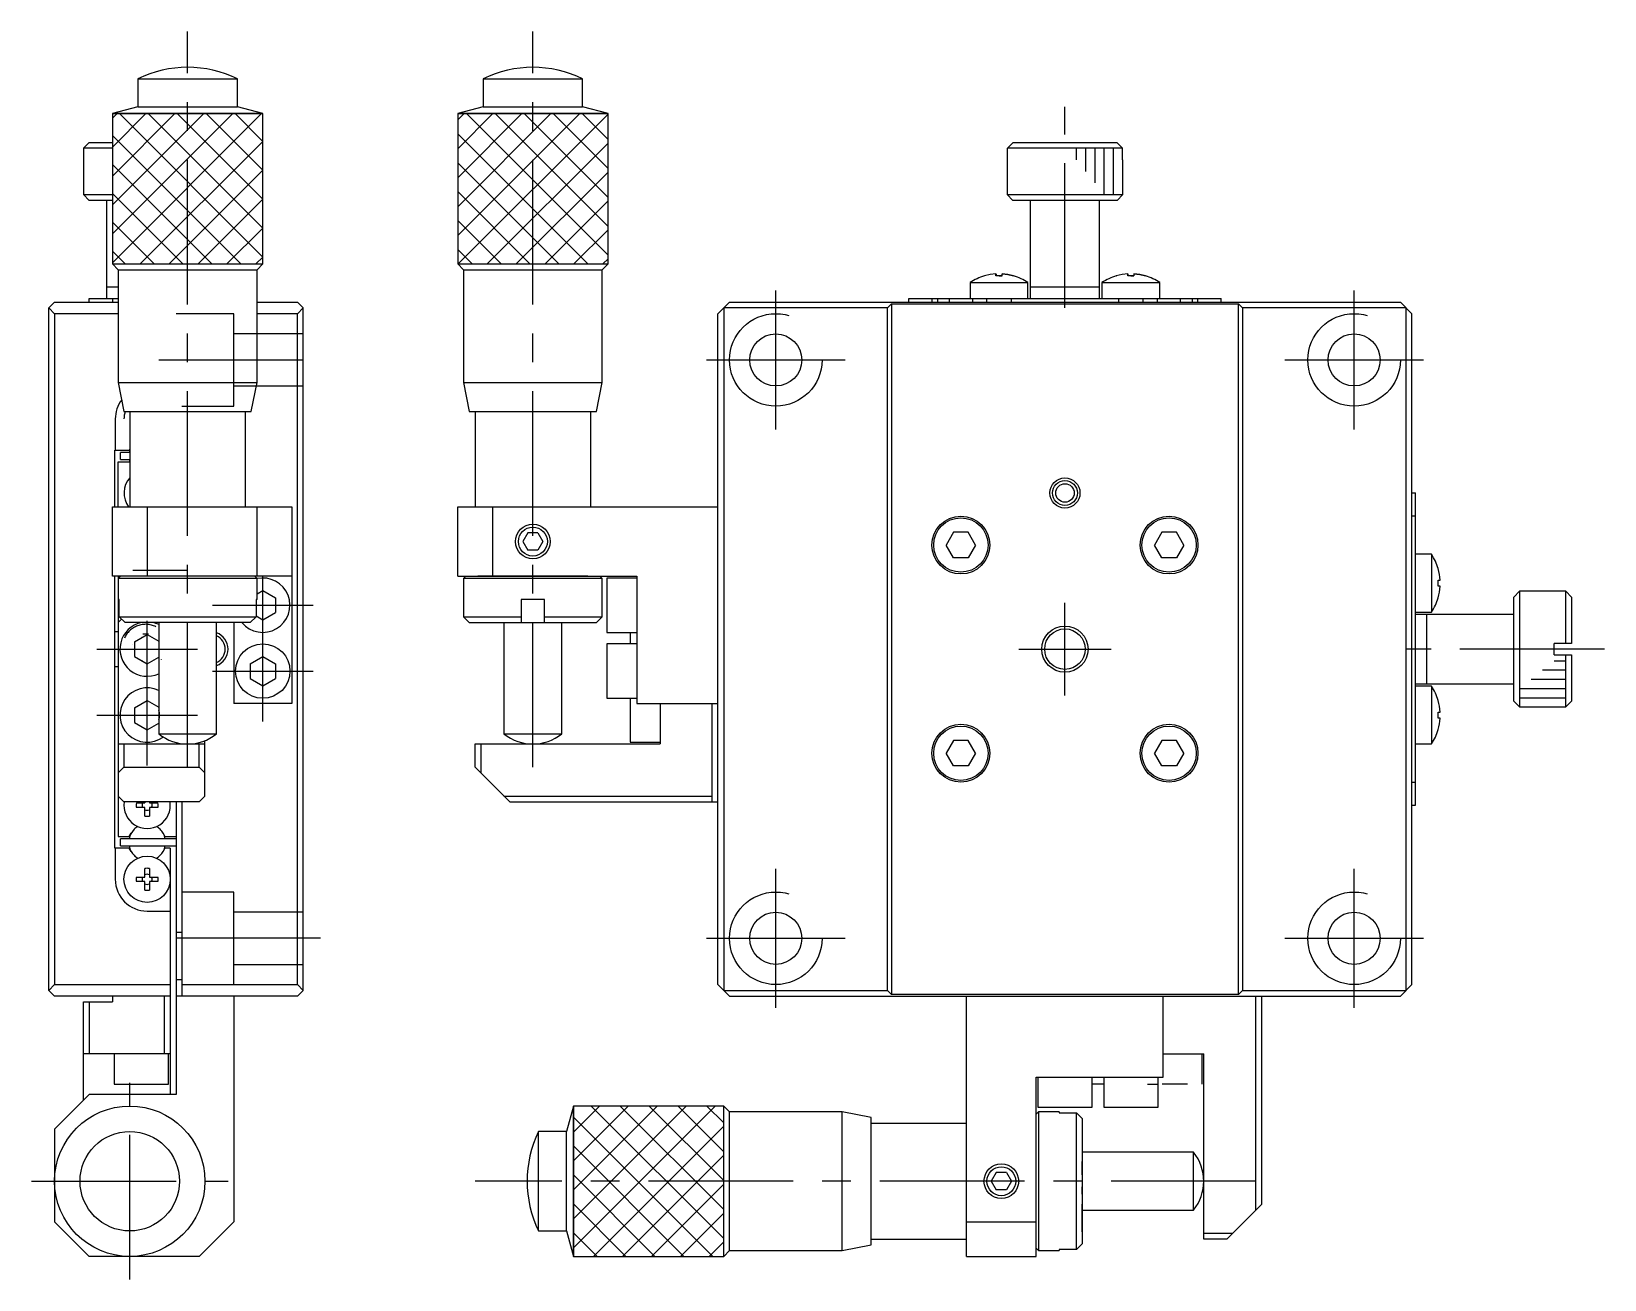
# Model space of a CAD drawing. Extents: x 144 to 468, y -33 to 168.
# Drawn here: x 332.5 to 468.5, y 29.1 to 137 of the extents above; entities that cross this region are included whole.
import ezdxf

# ---------------------------------------------------------------- set-up
doc = ezdxf.new("R2010")
doc.units = 0
doc.header["$LTSCALE"] = 10
doc.linetypes.add('CENTER', pattern=[2, 1.25, -0.25, 0.25, -0.25])
doc.linetypes.add('DASHED', pattern=[3.5, 2, -1.5])
doc.layers.get('0').update_dxf_attribs({"linetype": 'CONTINUOUS'})
doc.layers.add('CENTER', color=1, linetype='CENTER')

msp = doc.modelspace()

# ---------------------------------------------------------------- linework, layer by layer
at = {"color": 7, "linetype": 'CONTINUOUS'}
for p, q in [((341.7, 132.900003), (350.3, 132.900003)), ((341.7, 132.900003), (341.7, 130.489492)), ((350.3, 130.489492), (350.3, 132.900003)), ((371.55, 132.900003), (380.15, 132.900003)), ((371.55, 132.900003), (371.55, 130.489492)), ((380.15, 130.489492), (380.15, 132.900003)), ((341.7, 130.489492), (339.500001, 129.900003)), ((339.500001, 129.900003), (352.499999, 129.900004)), ((352.499999, 129.900004), (339.500001, 129.900003)), ((339.500001, 129.900003), (339.500001, 116.900002)), ((339.500001, 129.900003), (339.500001, 116.900002)), ((341.7, 130.489492), (350.3, 130.489492)), ((352.499999, 129.900004), (350.3, 130.489492)), ((352.499999, 116.900003), (352.499999, 129.900004)), ((352.499999, 116.900003), (352.499999, 129.900004)), ((371.55, 130.489492), (369.350001, 129.900004)), ((369.350001, 129.900004), (382.349999, 129.900004)), ((369.350001, 129.900004), (369.350001, 116.900003)), ((369.350001, 129.900004), (369.350001, 116.900003)), ((382.349999, 129.900004), (369.350001, 129.900004)), ((371.55, 130.489492), (380.15, 130.489492)), ((382.349999, 129.900004), (380.15, 130.489492)), ((382.349999, 116.900003), (382.349999, 129.900004)), ((382.349999, 116.900003), (382.349999, 129.900004)), ((337.5, 127.399996), (337, 126.899996)), ((339.500001, 126.899996), (337, 126.899996)), ((337, 126.899996), (337, 122.899996)), ((337.5, 127.399996), (339.500001, 127.399996)), ((417.377868, 127.400433), (416.874629, 126.899997)), ((416.874629, 125.899997), (416.874629, 126.899997)), ((426.825371, 126.899996), (416.875501, 126.899997)), ((417.37743, 127.399997), (426.32257, 127.399997)), ((426.32257, 127.399996), (426.825371, 126.899996)), ((426.825371, 125.899996), (426.825371, 126.899996)), ((416.875501, 125.899997), (416.85, 125.899997)), ((416.85, 125.899997), (416.85, 122.899997)), ((426.85, 125.899996), (426.825371, 125.899996)), ((426.85, 122.899996), (426.85, 125.899996)), ((337, 122.899996), (339.500001, 122.899996)), ((337, 122.899996), (337.5, 122.399996)), ((416.85, 122.899997), (426.85, 122.899996)), ((416.85, 122.899997), (417.35, 122.399997)), ((426.35, 122.399996), (426.85, 122.899996)), ((339.500001, 122.399996), (337.5, 122.399996)), ((339, 122.399996), (339, 113.899996)), ((426.35, 122.399996), (417.35, 122.399997)), ((418.85, 122.399997), (418.85, 113.899997)), ((424.85, 113.899996), (424.85, 122.399996)), ((339.500001, 116.900002), (352.499999, 116.900003)), ((339.500001, 116.900002), (352.499999, 116.900003)), ((339.500001, 116.900002), (340.000004, 116.4)), ((340.000004, 116.4), (351.999996, 116.400001)), ((340.000004, 116.4), (340.000004, 106.649995)), ((351.999996, 116.400001), (352.499999, 116.900003)), ((351.999996, 106.649996), (351.999996, 116.400001)), ((369.350001, 116.900003), (382.349999, 116.900003)), ((369.350001, 116.900003), (369.850004, 116.400001)), ((369.350001, 116.900003), (382.349999, 116.900003)), ((369.850004, 116.400001), (381.849996, 116.400001)), ((369.850004, 116.400001), (369.850004, 106.649996)), ((381.849996, 116.400001), (382.349999, 116.900003)), ((381.849996, 106.649996), (381.849996, 116.400001)), ((414.888044, 115.869426), (414.893111, 115.862577)), ((414.889763, 115.862577), (414.888044, 115.869426)), ((415.384171, 115.977009), (414.889763, 115.862577)), ((415.888331, 116.034949), (415.384171, 115.977009)), ((415.881902, 115.862577), (415.885085, 115.977009)), ((416.401891, 115.862577), (415.881902, 115.862577)), ((415.885085, 115.977009), (415.888331, 116.034949)), ((415.888331, 116.034949), (415.888331, 115.862912)), ((415.891679, 116.034949), (415.891679, 115.863084)), ((415.891679, 116.034949), (415.894925, 115.977009)), ((415.894925, 115.977009), (415.898109, 115.862577)), ((416.15, 115.869426), (416.418098, 115.862577)), ((416.405075, 115.977009), (416.401891, 115.862577)), ((416.408321, 116.034949), (416.405075, 115.977009)), ((416.912481, 115.977009), (416.408321, 116.034949)), ((416.411669, 116.034949), (416.411669, 116.034754)), ((416.411669, 116.034949), (416.915829, 115.977009)), ((417.406889, 115.862577), (416.912481, 115.977009)), ((416.915829, 115.977009), (417.410237, 115.862577)), ((417.411956, 115.869426), (417.406889, 115.862577)), ((426.288044, 115.869426), (426.293111, 115.862577)), ((426.289763, 115.862577), (426.288044, 115.869426)), ((426.784171, 115.977009), (426.289763, 115.862577)), ((427.288331, 116.034949), (426.784171, 115.977009)), ((427.281902, 115.862577), (427.285085, 115.977009)), ((427.801891, 115.862577), (427.281902, 115.862577)), ((427.285085, 115.977009), (427.288331, 116.034949)), ((427.288331, 116.034949), (427.288331, 115.862912)), ((427.291679, 116.034949), (427.291679, 115.863084)), ((427.291679, 116.034949), (427.294925, 115.977009)), ((427.294925, 115.977009), (427.298109, 115.862577)), ((427.55, 115.869426), (427.818098, 115.862577)), ((427.805075, 115.977009), (427.801891, 115.862577)), ((427.808321, 116.034949), (427.805075, 115.977009)), ((428.312481, 115.977009), (427.808321, 116.034949)), ((427.811669, 116.034949), (427.811669, 116.034754)), ((427.811669, 116.034949), (428.315829, 115.977009)), ((428.806889, 115.862577), (428.312481, 115.977009)), ((428.315829, 115.977009), (428.810237, 115.862577)), ((428.811956, 115.869426), (428.806889, 115.862577)), ((340.000004, 114.899996), (339, 114.899996)), ((413.65, 115.291654), (413.65, 113.899996)), ((413.65, 115.291654), (418.65, 115.291654)), ((418.65, 113.899996), (418.65, 115.291654)), ((424.85, 114.899995), (418.85, 114.899997)), ((425.05, 115.291654), (425.05, 113.899996)), ((425.05, 115.291654), (430.05, 115.291654)), ((430.05, 113.899996), (430.05, 115.291654)), ((334, 113.099996), (334.5, 113.599996)), ((334, 54.099996), (334, 113.099996)), ((334.5, 112.599996), (334, 113.099996)), ((334.5, 113.599996), (340.000004, 113.599996)), ((337.5, 113.599996), (337.5, 113.899996)), ((337.5, 113.899996), (340.000004, 113.899996)), ((351.999996, 113.599997), (355.5, 113.599997)), ((356, 113.099997), (355.5, 113.599997)), ((356, 113.099997), (355.5, 112.599997)), ((356, 54.099997), (356, 113.099997)), ((392.85, 113.599997), (391.85, 112.599997)), ((392.35, 113.099997), (392.35, 54.099997)), ((406.5, 113.099997), (392.35, 113.099997)), ((392.85, 113.599997), (450.85, 113.599997)), ((406.5, 113.099997), (406.85, 113.449997)), ((406.5, 54.099997), (406.5, 113.099997)), ((406.85, 113.449997), (406.85, 53.749997)), ((406.85, 113.449997), (436.85, 113.449997)), ((408.35, 113.599997), (408.35, 113.899996)), ((408.35, 113.899996), (435.35, 113.899996)), ((411.85, 113.899997), (411.85, 113.599997)), ((431.85, 113.599996), (431.85, 113.899997)), ((435.35, 113.599997), (435.35, 113.899996)), ((436.85, 53.749997), (436.85, 113.449997)), ((436.85, 113.449997), (437.2, 113.099997)), ((437.2, 113.099997), (437.2, 54.099997)), ((451.35, 113.099997), (437.2, 113.099997)), ((451.85, 112.599997), (450.85, 113.599997)), ((451.35, 54.099997), (451.35, 113.099997)), ((334.5, 112.599996), (334.5, 54.599996)), ((340.000004, 112.599996), (334.5, 112.599996)), ((355.5, 112.599997), (351.999996, 112.599997)), ((355.5, 54.599997), (355.5, 112.599997)), ((391.85, 54.599997), (391.85, 112.599997)), ((451.85, 54.599996), (451.85, 112.599997)), ((340.000004, 106.649995), (351.999996, 106.649996)), ((340.000004, 106.649995), (340.500003, 104.149997)), ((351.499997, 104.149997), (351.999996, 106.649996)), ((369.850004, 106.649996), (381.849996, 106.649996)), ((369.850004, 106.649996), (370.350003, 104.149997)), ((381.349997, 104.149997), (381.849996, 106.649996)), ((339.75, 103.499996), (339.75, 100.799996)), ((340.500003, 104.149997), (351.499997, 104.149997)), ((341, 104.149997), (341, 95.899997)), ((351, 95.899997), (351, 104.149997)), ((370.350003, 104.149997), (381.349997, 104.149997)), ((370.85, 104.149997), (370.85, 95.899997)), ((380.85, 95.899997), (380.85, 104.149997)), ((339.7, 95.899997), (339.7, 100.799996)), ((339.7, 100.799996), (340.955588, 100.799996)), ((341, 100.87692), (340.955588, 100.799996)), ((340, 99.799996), (340.955588, 99.799997)), ((340, 95.899997), (340, 99.799996)), ((340.2, 99.999996), (340.2, 100.599996)), ((341, 100.599996), (340.2, 100.599996)), ((340.2, 99.999996), (341, 99.999996)), ((340.955588, 99.799997), (341, 99.723073)), ((451.85, 97.099996), (452.15, 97.099996)), ((452.15, 70.099996), (452.15, 97.099996)), ((339.5, 89.899997), (339.5, 95.899997)), ((339.5, 95.899997), (355, 95.899997)), ((342.5, 95.899997), (342.5, 89.899997)), ((352, 89.899997), (352, 95.899997)), ((355, 95.899997), (355, 78.899997)), ((369.35, 89.899997), (369.35, 95.899997)), ((369.35, 95.899997), (391.85, 95.899997)), ((372.35, 95.899997), (372.35, 89.899997)), ((375.416987, 93.649997), (374.983975, 92.899997)), ((374.983975, 92.899997), (375.416987, 92.149997)), ((376.283013, 93.649997), (375.416987, 93.649997)), ((376.283013, 93.649997), (376.716025, 92.899997)), ((376.716025, 92.899997), (376.283013, 92.149997)), ((412.214915, 93.699997), (411.579829, 92.599997)), ((412.214915, 91.499997), (411.579829, 92.599997)), ((413.485085, 93.699997), (412.214915, 93.699997)), ((414.120171, 92.599997), (413.485085, 93.699997)), ((414.120171, 92.599997), (413.485085, 91.499997)), ((430.214915, 93.699997), (429.579829, 92.599997)), ((430.214915, 91.499997), (429.579829, 92.599997)), ((431.485085, 93.699997), (430.214915, 93.699997)), ((432.120171, 92.599997), (431.485085, 93.699997)), ((432.120171, 92.599997), (431.485085, 91.499997)), ((376.283013, 92.149997), (375.416987, 92.149997)), ((413.485085, 91.499997), (412.214915, 91.499997)), ((431.485085, 91.499997), (430.214915, 91.499997)), ((453.541657, 91.799996), (452.15, 91.799996)), ((453.541657, 91.799996), (453.541657, 86.799996)), ((355, 89.899997), (339.5, 89.899997)), ((339.7, 66.399996), (339.7, 89.899997)), ((340, 89.899997), (340, 67.399996)), ((340.2, 89.899996), (340, 89.699996)), ((352, 89.699997), (351.8, 89.899997)), ((369.35, 89.899997), (384.85, 89.899997)), ((370.05, 89.899997), (369.85, 89.699997)), ((381.85, 89.699997), (381.65, 89.899997)), ((384.85, 89.899997), (384.85, 78.899997)), ((454.112581, 90.558586), (454.119436, 90.561929)), ((352, 89.699997), (340, 89.699996)), ((352, 87.899997), (352, 89.699997)), ((352, 88.381492), (352.5, 88.670167)), ((352.5, 88.670167), (353.6, 88.035082)), ((369.85, 89.699997), (369.85, 86.399997)), ((381.85, 89.699997), (369.85, 89.699997)), ((381.85, 86.399997), (381.85, 89.699997)), ((384.85, 89.749997), (382.25, 89.749997)), ((382.25, 89.749997), (382.25, 85.049997)), ((454.112581, 89.039996), (454.112581, 89.559996)), ((454.112581, 89.559996), (454.284953, 89.559996)), ((454.284953, 89.039996), (454.112581, 89.039996)), ((461.15, 88.599997), (460.65, 88.099997)), ((465.15, 88.599996), (461.15, 88.599997)), ((461.15, 88.599997), (461.15, 78.599997)), ((465.15, 84.099996), (465.15, 88.599996)), ((465.65, 88.099996), (465.15, 88.599996)), ((340.08392, 87.899996), (340, 87.899996)), ((340.08392, 86.399996), (340.08392, 87.899996)), ((352, 87.899997), (351.91608, 87.899997)), ((351.91608, 87.899997), (351.91608, 86.399997)), ((353.6, 88.035082), (353.6, 86.764911)), ((376.85, 87.899997), (374.85, 87.899997)), ((374.85, 87.899997), (374.85, 85.899997)), ((376.85, 85.899997), (376.85, 87.899997)), ((454.119436, 88.038064), (454.112581, 88.041407)), ((460.65, 79.099997), (460.65, 88.099997)), ((465.65, 88.099996), (465.65, 84.099996)), ((340.293561, 86.193557), (340, 85.899997)), ((340.08392, 86.399996), (351.91608, 86.399997)), ((340.591673, 85.899997), (340.08392, 86.399996)), ((351.408327, 85.899997), (340.591673, 85.899997)), ((343.500004, 85.899997), (343.500004, 76.277506)), ((348.499996, 76.277506), (348.499996, 85.899997)), ((350, 85.899997), (350, 78.899997)), ((351.91608, 86.399997), (351.408327, 85.899997)), ((351.91608, 86.466952), (352.5, 86.129826)), ((352.5, 86.129826), (353.6, 86.764911)), ((369.85, 86.399997), (374.85, 86.399997)), ((369.85, 86.399997), (370.35, 85.899997)), ((370.35, 85.899997), (381.35, 85.899997)), ((373.350004, 85.899997), (373.350004, 76.277506)), ((376.85, 86.399997), (381.85, 86.399997)), ((378.349996, 76.277506), (378.349996, 85.899997)), ((381.35, 85.899997), (381.85, 86.399997)), ((452.15, 86.799996), (453.541657, 86.799996)), ((460.65, 86.599996), (452.15, 86.599996)), ((453.15, 80.599996), (453.15, 86.599997)), ((340, 85.099996), (339.7, 85.099996)), ((341.4, 84.235082), (342.5, 84.870167)), ((342.5, 84.870167), (343.500004, 84.292815)), ((382.25, 85.049997), (384.85, 85.049997)), ((384.25, 85.049997), (384.25, 84.049997)), ((341.4, 84.235082), (341.4, 82.964911)), ((341.4, 82.964911), (342.5, 82.329826)), ((351.4, 82.335082), (352.5, 82.970167)), ((352.5, 82.970167), (353.6, 82.335082)), ((384.85, 84.049997), (382.25, 84.049997)), ((382.25, 84.049997), (382.25, 79.349997)), ((465.65, 84.099996), (464.15, 84.099996)), ((464.15, 83.099996), (464.15, 84.099996)), ((464.15, 83.099996), (465.65, 83.099996)), ((465.15, 78.599996), (465.15, 83.099996)), ((465.65, 83.099996), (465.65, 79.099996)), ((339.7, 82.099996), (340, 82.099996)), ((342.5, 82.329826), (343.500004, 82.907178)), ((351.4, 82.335082), (351.4, 81.064911)), ((353.6, 82.335082), (353.6, 81.064911)), ((351.4, 81.064911), (352.5, 80.429826)), ((352.5, 80.429826), (353.6, 81.064911)), ((452.15, 80.599996), (460.65, 80.599996)), ((453.541657, 80.399996), (452.15, 80.399996)), ((453.541657, 80.399996), (453.541657, 75.399996)), ((341.4, 78.535082), (342.5, 79.170167)), ((342.5, 79.170167), (343.500004, 78.592815)), ((355, 78.899997), (350, 78.899997)), ((382.25, 79.349997), (384.85, 79.349997)), ((384.25, 79.349997), (384.25, 75.549996)), ((384.85, 78.899997), (391.85, 78.899997)), ((386.85, 78.899997), (386.85, 75.399997)), ((391.35, 70.399997), (391.35, 78.899997)), ((454.112581, 79.158586), (454.119436, 79.161929)), ((460.65, 79.099997), (461.15, 78.599997)), ((465.15, 78.599996), (465.65, 79.099996)), ((341.4, 78.535082), (341.4, 77.264911)), ((454.112581, 77.639996), (454.112581, 78.159996)), ((454.112581, 78.159996), (454.284953, 78.159996)), ((454.284953, 77.639996), (454.112581, 77.639996)), ((461.15, 78.599997), (465.15, 78.599996)), ((341.4, 77.264911), (342.5, 76.629826)), ((342.5, 76.629826), (343.500004, 77.207178)), ((343.500004, 76.277506), (348.499996, 76.277506)), ((373.350004, 76.277506), (378.349996, 76.277506)), ((454.119436, 76.638064), (454.112581, 76.641407)), ((340, 75.399997), (347.5, 75.399997)), ((340.5, 75.399997), (340.5, 73.399997)), ((347, 73.399997), (347, 75.399997)), ((347.5, 70.899997), (347.5, 75.691906)), ((370.85, 73.399997), (370.85, 75.399997)), ((370.85, 75.399997), (386.85, 75.399997)), ((371.35, 75.399997), (371.35, 72.899997)), ((384.25, 75.549996), (386.85, 75.549997)), ((412.214915, 75.699997), (411.579829, 74.599997)), ((413.485085, 75.699997), (412.214915, 75.699997)), ((414.120171, 74.599997), (413.485085, 75.699997)), ((430.214915, 75.699997), (429.579829, 74.599997)), ((431.485085, 75.699997), (430.214915, 75.699997)), ((432.120171, 74.599997), (431.485085, 75.699997)), ((452.15, 75.399996), (453.541657, 75.399996)), ((412.214915, 73.499997), (411.579829, 74.599997)), ((413.485085, 73.499997), (412.214915, 73.499997)), ((414.120171, 74.599997), (413.485085, 73.499997)), ((430.214915, 73.499997), (429.579829, 74.599997)), ((431.485085, 73.499997), (430.214915, 73.499997)), ((432.120171, 74.599997), (431.485085, 73.499997)), ((340.5, 73.399997), (340, 72.899997)), ((340.5, 73.399997), (347, 73.399997)), ((347.5, 72.899997), (347, 73.399997)), ((373.85, 70.399997), (370.85, 73.399997)), ((340, 70.899997), (340.5, 70.399997)), ((347.5, 70.899997), (347, 70.399997)), ((373.35, 70.899997), (391.35, 70.899997)), ((347, 70.399997), (340.5, 70.399997)), ((341.571291, 70.299997), (342.3, 70.299997)), ((342.3, 69.899997), (341.571291, 69.899997)), ((342.3, 70.399997), (342.3, 70.299997)), ((342.3, 69.171288), (342.3, 69.899997)), ((342.7, 70.399997), (342.7, 70.299997)), ((342.7, 70.299997), (343.428709, 70.299997)), ((342.7, 69.899997), (342.7, 69.171288)), ((343.428709, 69.899997), (342.7, 69.899997)), ((345, 70.399997), (345, 45.099996)), ((345.5, 70.399997), (345.5, 53.599997)), ((373.85, 70.399997), (391.85, 70.399997)), ((451.85, 70.099996), (452.15, 70.099996)), ((340, 67.399996), (340.955588, 67.399996)), ((345, 67.199997), (340.2, 67.199996)), ((340.2, 66.599996), (340.2, 67.199996)), ((340.955588, 67.399996), (341.125185, 67.693747)), ((343.874815, 67.693747), (344.044412, 67.399997)), ((344.044412, 67.399997), (345, 67.399997)), ((340.955588, 66.399996), (339.7, 66.399996)), ((339.75, 66.399996), (339.75, 63.699996)), ((340.2, 66.599996), (345, 66.599997)), ((341.125185, 66.106246), (340.955588, 66.399996)), ((344.044412, 66.399996), (343.874815, 66.106246)), ((344.5, 66.399996), (344.044412, 66.399996)), ((344.5, 66.399996), (344.5, 45.099996)), ((342.3, 63.899996), (342.3, 64.628705)), ((342.7, 64.628705), (342.7, 63.899996)), ((341.571291, 63.899996), (342.3, 63.899996)), ((342.3, 63.499996), (341.571291, 63.499996)), ((342.3, 62.771288), (342.3, 63.499996)), ((342.7, 63.899996), (343.428709, 63.899996)), ((342.7, 63.499996), (342.7, 62.771288)), ((343.428709, 63.499996), (342.7, 63.499996)), ((342.5, 60.949996), (344.5, 60.949996)), ((345.5, 59.099997), (345, 59.099997)), ((334, 54.099996), (334.5, 54.599996)), ((334.5, 54.599996), (344.5, 54.599996)), ((345.5, 54.999997), (345, 54.999997)), ((345.5, 54.599997), (355.5, 54.599997)), ((355.5, 54.599997), (356, 54.099997)), ((391.85, 54.599997), (392.85, 53.599997)), ((450.85, 53.599997), (451.85, 54.599997)), ((334.5, 53.599996), (334, 54.099996)), ((344.5, 53.599996), (334.5, 53.599996)), ((337, 44.599996), (337, 53.099996)), ((337, 53.099996), (339.5, 53.099996)), ((337.5, 53.099996), (337.5, 48.599996)), ((339.5, 53.599996), (339.5, 53.099996)), ((344, 48.599996), (344, 53.599996)), ((355.5, 53.599997), (345, 53.599997)), ((350, 53.599997), (350, 34.099997)), ((355.5, 53.599997), (356, 54.099997)), ((392.35, 54.099997), (406.5, 54.099997)), ((392.85, 53.599996), (450.85, 53.599996)), ((406.85, 53.749997), (406.5, 54.099997)), ((436.85, 53.749997), (406.85, 53.749997)), ((413.35, 31.099997), (413.35, 53.599997)), ((430.35, 46.599996), (430.35, 53.599997)), ((437.2, 54.099997), (436.85, 53.749997)), ((437.2, 54.099997), (451.35, 54.099997)), ((438.35, 35.099996), (438.35, 53.599996)), ((438.85, 53.599996), (438.85, 35.599996)), ((344.5, 48.599996), (337, 48.599996)), ((339.65, 48.599996), (339.65, 45.999996)), ((344.35, 45.999996), (344.35, 48.599996)), ((430.35, 48.599996), (433.85, 48.599996)), ((433.7, 45.999997), (433.7, 48.599997)), ((433.85, 32.599996), (433.85, 48.599996)), ((419.35, 31.099996), (419.35, 46.599997)), ((419.35, 46.599996), (430.35, 46.599996)), ((419.5, 46.599996), (419.5, 43.999996)), ((424.2, 43.999997), (424.2, 46.599997)), ((425.2, 46.599996), (425.2, 43.999996)), ((429.9, 43.999997), (429.9, 46.599997)), ((337.5, 45.099996), (334.5, 42.099996)), ((345, 45.099996), (337.5, 45.099996)), ((339.65, 45.999996), (344.35, 45.999996)), ((425.2, 45.999996), (424.2, 45.999996)), ((432.45, 45.999996), (430.25, 45.999996)), ((379.349993, 44.099995), (378.760505, 41.899996)), ((379.349993, 31.099997), (379.349993, 44.099995)), ((392.349994, 44.099995), (379.349993, 44.099995)), ((392.349994, 44.099995), (379.349993, 44.099995)), ((379.349993, 44.099995), (379.349993, 31.099997)), ((392.349994, 31.099997), (392.349994, 44.099995)), ((392.849996, 43.599992), (392.349994, 44.099995)), ((392.349994, 31.099997), (392.349994, 44.099995)), ((392.849996, 31.6), (392.849996, 43.599992)), ((402.600001, 43.599992), (392.849996, 43.599992)), ((402.600001, 31.6), (402.600001, 43.599992)), ((405.1, 43.099993), (402.600001, 43.599992)), ((419.55, 43.599996), (419.35, 43.399996)), ((419.5, 43.999996), (424.2, 43.999997)), ((419.55, 43.599996), (419.55, 31.599996)), ((421.35, 43.599996), (419.55, 43.599996)), ((421.35, 43.599996), (421.35, 43.516076)), ((425.2, 43.999996), (429.9, 43.999997)), ((405.1, 32.099999), (405.1, 43.099993)), ((413.35, 42.599996), (405.1, 42.599996)), ((421.35, 43.516076), (422.85, 43.516076)), ((422.85, 31.683917), (422.85, 43.516076)), ((422.85, 43.516076), (423.35, 43.008323)), ((423.35, 43.008323), (423.35, 32.19167)), ((334.5, 42.099996), (334.5, 34.099996)), ((376.349994, 33.299996), (376.349994, 41.899996)), ((378.760505, 41.899996), (376.349994, 41.899996)), ((378.760505, 33.299996), (378.760505, 41.899996)), ((432.972491, 40.099992), (423.35, 40.099992)), ((432.972491, 35.1), (432.972491, 40.099992)), ((415.916987, 38.349997), (415.483975, 37.599997)), ((416.783013, 38.349997), (415.916987, 38.349997)), ((416.783013, 38.349997), (417.216025, 37.599997)), ((415.483975, 37.599997), (415.916987, 36.849997)), ((416.783013, 36.849997), (415.916987, 36.849997)), ((417.216025, 37.599997), (416.783013, 36.849997)), ((438.85, 35.599996), (435.85, 32.599996)), ((334.5, 34.099996), (337.5, 31.099996)), ((350, 34.099997), (347, 31.099997)), ((413.35, 34.099997), (419.35, 34.099997)), ((423.35, 35.1), (432.972491, 35.1)), ((376.349994, 33.299996), (378.760505, 33.299996)), ((378.760505, 33.299996), (379.349993, 31.099997)), ((433.85, 33.099996), (436.35, 33.099996)), ((392.349994, 31.099997), (392.849996, 31.6)), ((392.849996, 31.6), (402.600001, 31.6)), ((402.600001, 31.6), (405.1, 32.099999)), ((405.1, 32.599996), (413.35, 32.599996)), ((419.35, 31.799996), (419.55, 31.599996)), ((419.55, 31.599996), (421.35, 31.599996)), ((422.85, 31.683917), (421.35, 31.683917)), ((421.35, 31.683917), (421.35, 31.599996)), ((423.35, 32.19167), (422.85, 31.683917)), ((435.85, 32.599996), (433.85, 32.599996)), ((347, 31.099996), (337.5, 31.099996)), ((379.349993, 31.099997), (392.349994, 31.099997)), ((379.349993, 31.099997), (392.349994, 31.099997)), ((413.35, 31.099996), (419.35, 31.099996))]:
    msp.add_line(p, q, dxfattribs=at)
at = {"color": 3, "linetype": 'CONTINUOUS'}
for p, q in [((339.500001, 122.000001), (347.400004, 129.900004)), ((339.500001, 119.500001), (349.900004, 129.900004)), ((339.500001, 117.000001), (352.400004, 129.900004)), ((339.500001, 129.500001), (339.900003, 129.900003)), ((339.500001, 127.000001), (342.400003, 129.900003)), ((339.500001, 124.500001), (344.900003, 129.900003)), ((340.099997, 129.900003), (352.499999, 117.500001)), ((342.599997, 129.900003), (352.499999, 120.000001)), ((345.099997, 129.900003), (352.499999, 122.500001)), ((347.599996, 129.900004), (352.499999, 125.000001)), ((350.099996, 129.900004), (352.499999, 127.500001)), ((369.350001, 129.350001), (369.900004, 129.900004)), ((369.350001, 126.850001), (372.400004, 129.900004)), ((369.350001, 124.350001), (374.900004, 129.900004)), ((369.350001, 121.850001), (377.400004, 129.900004)), ((369.350001, 119.350001), (379.900004, 129.900004)), ((369.400003, 116.900003), (382.349999, 129.849999)), ((370.099996, 129.900004), (382.349999, 117.650001)), ((372.599996, 129.900004), (382.349999, 120.150001)), ((375.099996, 129.900004), (382.349999, 122.650001)), ((377.599996, 129.900004), (382.349999, 125.150001)), ((380.099996, 129.900004), (382.349999, 127.650001)), ((339.500001, 127.999999), (350.599997, 116.900003)), ((369.350001, 128.149999), (380.599997, 116.900003)), ((341.900002, 116.900002), (352.499999, 127.499999)), ((371.900003, 116.900003), (382.349999, 127.349999)), ((422.85, 125.899996), (422.85, 126.899996)), ((423.65, 124.899996), (423.65, 126.899996)), ((424.45, 123.899996), (424.45, 126.899996)), ((425.25, 122.899996), (425.25, 126.899996)), ((426.05, 122.899996), (426.05, 126.899996)), ((339.500001, 125.499999), (348.099997, 116.900003)), ((369.350001, 125.649999), (378.099997, 116.900003)), ((344.400002, 116.900002), (352.499999, 124.999999)), ((374.400003, 116.900003), (382.349999, 124.849999)), ((339.500001, 122.999999), (345.599998, 116.900002)), ((346.900003, 116.900003), (352.499999, 122.499999)), ((369.350001, 123.149999), (375.599997, 116.900003)), ((376.900003, 116.900003), (382.349999, 122.349999)), ((339.500001, 120.499999), (343.099998, 116.900002)), ((349.400003, 116.900003), (352.499999, 119.999999)), ((369.350001, 120.649999), (373.099997, 116.900003)), ((379.400003, 116.900003), (382.349999, 119.849999)), ((339.500001, 117.999999), (340.599998, 116.900002)), ((351.900003, 116.900003), (352.499999, 117.499999)), ((369.350001, 118.149999), (370.599997, 116.900003)), ((381.900003, 116.900003), (382.349999, 117.349999)), ((339.5, 113.899996), (339.5, 113.599996)), ((410.35, 113.899997), (410.35, 113.599997)), ((410.85, 113.599997), (410.85, 113.899997)), ((413.85, 113.899997), (413.85, 113.599997)), ((415.075, 113.899996), (415.075, 113.600017)), ((417.225, 113.600017), (417.225, 113.899996)), ((426.475, 113.899996), (426.475, 113.600017)), ((428.625, 113.600017), (428.625, 113.899996)), ((429.85, 113.599997), (429.85, 113.899997)), ((432.85, 113.899997), (432.85, 113.599996)), ((433.35, 113.599996), (433.35, 113.899997)), ((452.15, 95.099996), (451.85, 95.099996)), ((463.15, 81.799996), (465.15, 81.799996)), ((464.15, 82.599996), (465.15, 82.599996)), ((462.15, 80.999996), (465.15, 80.999996)), ((461.15, 80.199997), (465.15, 80.199996)), ((461.15, 79.399997), (465.15, 79.399996)), ((451.85, 72.099996), (452.15, 72.099996)), ((379.349993, 41.849993), (381.599995, 44.099995)), ((379.349993, 39.349993), (384.099995, 44.099995)), ((379.349993, 36.849993), (386.599995, 44.099995)), ((379.349993, 34.349993), (389.099995, 44.099995)), ((379.349993, 31.849993), (391.599995, 44.099995)), ((380.900005, 44.099995), (392.349994, 32.650006)), ((383.400005, 44.099995), (392.349994, 35.150006)), ((385.900005, 44.099995), (392.349994, 37.650006)), ((388.400005, 44.099995), (392.349994, 40.150006)), ((390.900005, 44.099995), (392.349994, 42.650006)), ((379.349993, 43.150007), (391.400003, 31.099997)), ((381.099997, 31.099997), (392.349994, 42.349994)), ((379.349993, 40.650007), (388.900003, 31.099997)), ((383.599997, 31.099997), (392.349994, 39.849994)), ((379.349993, 38.150007), (386.400003, 31.099997)), ((386.099997, 31.099997), (392.349994, 37.349994)), ((379.349993, 35.650007), (383.900003, 31.099997)), ((388.599997, 31.099997), (392.349994, 34.849994)), ((379.349993, 33.150007), (381.400003, 31.099997)), ((391.099997, 31.099997), (392.349994, 32.349994))]:
    msp.add_line(p, q, dxfattribs=at)
at = {"color": 3, "linetype": 'DASHED'}
for p, q in [((350, 112.599997), (345, 112.599997)), ((350, 104.599997), (350, 112.599997)), ((356, 110.849997), (350, 110.849997)), ((350, 106.349997), (356, 106.349997)), ((345.5, 104.599997), (350, 104.599997)), ((345.999932, 90.399997), (341.25, 90.399997)), ((380.6, 89.899987), (371.1, 89.899987)), ((342.105507, 84.599996), (342.032051, 84.599996)), ((342.417291, 84.89706), (342.115951, 84.893941)), ((342.614405, 84.893734), (342.116361, 84.893809)), ((342.615915, 84.894073), (342.417291, 84.89706)), ((342.614405, 84.893734), (342.615915, 84.894073)), ((341.218503, 83.99511), (341.218543, 83.99662)), ((342.105507, 82.599996), (342.115915, 82.599996)), ((343.7, 82.699997), (343.7, 82.683481)), ((350, 62.599997), (345.5, 62.599997)), ((350, 54.599997), (350, 62.599997)), ((356, 60.849997), (350, 60.849997)), ((350, 56.349997), (356, 56.349997)), ((420.784056, 46.599997), (422.91066, 46.599997)), ((423.15, 46.599997), (423.35, 46.599997)), ((426.17523, 46.599996), (426.25, 46.599996)), ((429, 45.999996), (429.9, 45.999996)), ((423.35, 38.141517), (423.35, 39.302285)), ((423.35, 36.471382), (423.35, 37.119913)), ((423.35, 33.211586), (423.35, 35.609095))]:
    msp.add_line(p, q, dxfattribs=at)
for centre in [(396.85, 108.599997), (446.85, 108.599996), (396.85, 58.599997), (446.85, 58.599996)]:
    msp.add_circle(centre, 4, dxfattribs=at)
at = {"color": 7, "linetype": 'CONTINUOUS'}
for centre, radius in [((396.85, 108.599997), 2.25), ((446.85, 108.599997), 2.25), ((421.85, 97.099997), 1.075), ((421.85, 97.099997), 0.8), ((375.85, 92.899997), 1.25), ((412.85, 92.599997), 2.5), ((412.85, 92.599997), 2.35), ((430.85, 92.599997), 2.5), ((430.85, 92.599997), 2.35), ((421.85, 83.599997), 2), ((421.85, 83.599997), 1.75), ((352.5, 81.699997), 2.35), ((412.85, 74.599997), 2.5), ((412.85, 74.599997), 2.35), ((430.85, 74.599997), 2.5), ((430.85, 74.599997), 2.35), ((342.5, 63.699996), 2), ((396.85, 58.599997), 2.25), ((446.85, 58.599997), 2.25), ((341, 37.599996), 6.499999), ((341, 37.599996), 4.3), ((416.35, 37.599997), 1.25)]:
    msp.add_circle(centre, radius, dxfattribs=at)
at = {"color": 3, "linetype": 'CONTINUOUS'}
for centre, radius in [((421.85, 97.099997), 1.3), ((421.85, 97.099997), 1.075), ((375.85, 92.899997), 1.5), ((416.35, 37.599997), 1.5)]:
    msp.add_circle(centre, radius, dxfattribs=at)
at = {"color": 9, "linetype": 'CONTINUOUS'}
for centre in [(375.85, 92.899997), (416.35, 37.599997)]:
    msp.add_circle(centre, 1.25, dxfattribs=at)
at = {"color": 7, "linetype": 'CONTINUOUS'}
for centre, radius, start, end in [((346, 124.155002), 9.745001, 63.816209, 116.183791), ((375.850002, 124.155002), 9.745001, 63.816215, 116.183798), ((416.15, 111.549996), 4.5, 106.286146, 123.748989), ((416.15, 111.549996), 4.5, 56.251011, 73.713854), ((427.55, 111.549996), 4.5, 106.286146, 123.748989), ((427.55, 111.549996), 4.5, 56.251011, 73.713854), ((342.5, 103.499996), 2.75, 143.130011, 180), ((342.5, 103.499996), 2, 161.034425, 180), ((342.5, 100.299998), 1.5875, 160.888268, 169.106984), ((342.5, 100.299998), 1.5875, 190.89309, 199.111732), ((342.5, 97.099997), 2, 138.590378, 216.869898), ((449.8, 89.299996), 4.5, 16.285843, 33.748989), ((449.8, 89.299996), 4.492483, 3.317816, 16.26943), ((352.5, 87.399997), 2.35, 219.665014, 102.284494), ((449.8, 89.299996), 4.492483, 343.73057, 356.682184), ((449.8, 89.299996), 4.5, 326.251011, 343.714157), ((342.5, 83.599996), 2.35, 101.840275, 295.184444), ((342.5, 83.599996), 2.35, 64.815556, 78.159726), ((348, 83.599997), 1.25, 293.577978, 66.422022), ((342.5, 77.899996), 2.35, 64.815556, 306.187401), ((449.8, 77.899996), 4.5, 16.285843, 33.748989), ((449.8, 77.899996), 4.492483, 3.317816, 16.26943), ((449.8, 77.899996), 4.492483, 343.73057, 356.682184), ((346, 79.400001), 3.999997, 231.317811, 308.682189), ((375.850003, 79.400001), 3.999997, 231.317795, 308.682173), ((449.8, 77.899996), 4.5, 326.251011, 343.714157), ((342.5, 70.099997), 2, 171.373073, 8.626927), ((342.5, 70.099997), 0.95, 167.846803, 192.153197), ((342.5, 70.099997), 0.435085, 152.633517, 207.366483), ((342.5, 70.099997), 0.435085, 242.633517, 297.366483), ((342.5, 70.099997), 0.435085, 332.633517, 27.366483), ((342.5, 70.099997), 0.95, 347.846803, 12.153197), ((342.5, 66.899998), 1.5875, 135.000026, 169.106984), ((342.614905, 66.785092), 1.75, 121.881533, 135), ((342.5, 66.899998), 1.5875, 120.433263, 134.99975), ((342.5, 70.099997), 0.95, 257.846803, 282.153197), ((342.5, 66.899998), 1.5875, 44.999975, 59.566737), ((342.385095, 66.785092), 1.75, 45, 58.118467), ((342.5, 66.899997), 1.5875, 30, 45), ((342.5, 66.899998), 1.5875, 10.893016, 30), ((342.5, 66.899998), 1.5875, 190.89309, 210), ((342.5, 66.899998), 1.5875, 210.000063, 239.566818), ((342.614905, 67.014901), 1.75, 225, 238.118467), ((342.5, 66.899998), 1.5875, 300.433182, 315.00025), ((342.385095, 67.014901), 1.75, 301.881533, 315), ((342.5, 66.899996), 1.5875, 315, 330), ((342.5, 66.899998), 1.5875, 329.999969, 349.10691), ((342.5, 63.699996), 0.95, 77.846803, 102.153197), ((342.5, 63.699996), 0.435085, 62.633517, 117.366483), ((342.5, 63.699996), 2.75, 180, 270), ((342.5, 63.699996), 0.95, 167.846803, 192.153197), ((342.5, 63.699996), 0.435085, 152.633517, 207.366483), ((342.5, 63.699996), 0.435085, 242.633517, 297.366483), ((342.5, 63.699996), 0.95, 257.846803, 282.153197), ((342.5, 63.699996), 0.435085, 332.633517, 27.366483), ((342.5, 63.699996), 0.95, 347.846803, 12.153197), ((385.094994, 37.599999), 9.745001, 153.816215, 206.183798), ((429.849995, 37.599999), 3.999997, 321.317795, 38.682173)]:
    msp.add_arc(centre, radius, start, end, dxfattribs=at)
at = {"color": 3, "linetype": 'DASHED'}
msp.add_arc((342.366396, 83.745223), 2.000216, 63.782824, 156.650088, dxfattribs=at)
at = {"color": 9, "linetype": 'CONTINUOUS'}
msp.add_arc((348, 83.599997), 1.5, 289.471059, 70.528941, dxfattribs=at)
at = {"color": 3, "linetype": 'CONTINUOUS'}
msp.add_arc((342.5, 77.899997), 1.075, 338.471676, 21.528324, dxfattribs=at)
at = {"layer": 'CENTER', "color": 1, "linetype": 'CENTER'}
for p, q in [((346, 73.399997), (346, 137)), ((375.85, 73.399997), (375.85, 137)), ((421.85, 113.099997), (421.85, 130.489491)), ((396.85, 102.599997), (396.85, 114.599997)), ((446.85, 102.599996), (446.85, 114.599996)), ((343.5, 108.599997), (357.5, 108.599997)), ((390.85, 108.599997), (402.85, 108.599997)), ((440.85, 108.599996), (452.85, 108.599996)), ((352.5, 77.349997), (352.5, 91.749997)), ((342.5, 73.549996), (342.5, 87.949996)), ((348.15, 87.399997), (356.85, 87.399997)), ((421.85, 79.599997), (421.85, 87.599997)), ((338.15, 83.599996), (346.85, 83.599996)), ((417.85, 83.599997), (425.85, 83.599997)), ((468.5, 83.599996), (451.35, 83.599997)), ((348.15, 81.699997), (356.85, 81.699997)), ((338.15, 77.899996), (346.85, 77.899996)), ((396.85, 52.599997), (396.85, 64.599997)), ((446.85, 52.599996), (446.85, 64.599996)), ((357.5, 58.599997), (343.5, 58.599997)), ((390.85, 58.599997), (402.85, 58.599997)), ((440.85, 58.599996), (452.85, 58.599996)), ((341, 29.099997), (341, 46.099995)), ((332.500001, 37.599996), (349.499999, 37.599996)), ((438.35, 37.599996), (370.85, 37.599996))]:
    msp.add_line(p, q, dxfattribs=at)

doc.saveas('drawing.dxf')
